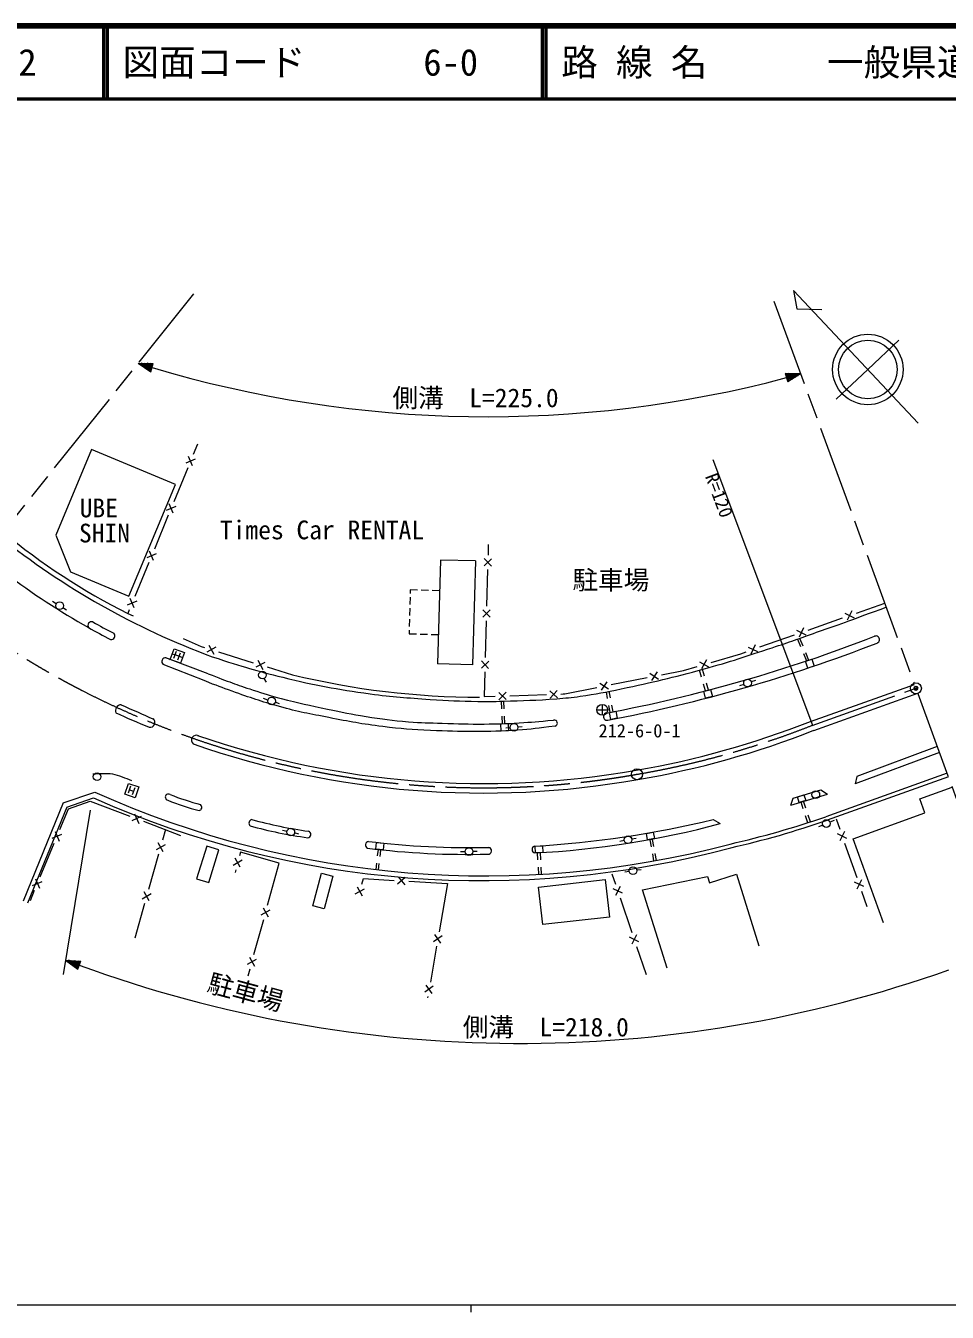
# Model space of a CAD drawing. Units: millimetres, scale not verified. Extents: x 40000 to 680000, y 20000 to 380000.
# Drawn here: x 107135 to 233178, y 204000 to 380000 of the extents above; entities that cross this region are included whole.
import ezdxf
from ezdxf.enums import TextEntityAlignment as Align

# ---------------------------------------------------------------- set-up
doc = ezdxf.new("R2010")
doc.units = ezdxf.units.MM
doc.header["$LTSCALE"] = 1000
doc.header["$PDMODE"] = 32
doc.header["$PDSIZE"] = 500
doc.linetypes.add('CHAIN', pattern=[18.5, 12, -1.5, 3.5, -1.5])
for name, color, linetype, lineweight in [('M-BGD', 7, 'Continuous', 13), ('M-BMK', 2, 'CHAIN', 13), ('M-BMK-SRVR', 3, 'Continuous', 13), ('M-STR-HTXT', 7, 'Continuous', 13), ('M-STR-STRC', 7, 'Continuous', 13), ('M-STR-STRD', 7, 'Continuous', 13), ('M-TTL', 2, 'Continuous', 140), ('M-TTL-BAND', 7, 'Continuous', 13), ('M-TTL-LINE', 7, 'Continuous', 50)]:
    doc.layers.add(name, color=color, linetype=linetype, lineweight=lineweight)
doc.layers.add('M-OTRS', color=6, linetype='Continuous')
doc.layers.add('M-TTL-TXT', color=7, linetype='Continuous')
doc.styles.add('ＭＳ ゴシック', font='')
doc.styles.get('ＭＳ ゴシック').set_extended_font_data('MS Gothic')

msp = doc.modelspace()

# ---------------------------------------------------------------- linework, layer by layer
at = {"layer": 'M-BGD'}
for p, q in [((130625, 322745), (130053, 321358)), ((116138, 322038), (111231, 310317)), ((127614, 317234), (116138, 322038)), ((130325, 320705), (129020, 320161)), ((129945, 319780), (129401, 321086)), ((129292, 319508), (127389, 314885)), ((121225, 301975), (127614, 317234)), ((127660, 314232), (126355, 313688)), ((127280, 313308), (126736, 314613)), ((126627, 313035), (124724, 308412)), ((111231, 310317), (113262, 305309)), ((124615, 306835), (124071, 308140)), ((170400, 309013), (170362, 307588)), ((123962, 306563), (122059, 301939)), ((124995, 307759), (123690, 307215)), ((163842, 306907), (163464, 292712)), ((168640, 306780), (163842, 306907)), ((168640, 306780), (168262, 292584)), ((170849, 307075), (169822, 306102)), ((170822, 306075), (169849, 307101)), ((113262, 305309), (121225, 301975)), ((170309, 305589), (170176, 300591)), ((159731, 302815), (159718, 302315)), ((160731, 302788), (159731, 302815)), ((162230, 302748), (161231, 302775)), ((163730, 302708), (162730, 302735)), ((111315, 300912), (110798, 301253)), ((122330, 301286), (121025, 300742)), ((121950, 300362), (121406, 301667)), ((159705, 301815), (159678, 300815)), ((220752, 299655), (224617, 301015)), ((112714, 300026), (112212, 300369)), ((121297, 300090), (121095, 299600)), ((121095, 299600), (121824, 299270)), ((159665, 300316), (159638, 299316)), ((170662, 300077), (169636, 299104)), ((170636, 299078), (169663, 300104)), ((219172, 299629), (220447, 299018)), ((220115, 299961), (219503, 298686)), ((159625, 298816), (159598, 297817)), ((170123, 298591), (169990, 293593)), ((213511, 297638), (212900, 296363)), ((214149, 297333), (218866, 298992)), ((128659, 296182), (131118, 295071)), ((159585, 297317), (159572, 296817)), ((159572, 296817), (160571, 296790)), ((161071, 296777), (162071, 296750)), ((162571, 296737), (163570, 296710)), ((207546, 295010), (212262, 296669)), ((212568, 297307), (213843, 296695)), ((212690, 296089), (213114, 295059)), ((212980, 296208), (213404, 295178)), ((131118, 295071), (131569, 294932)), ((133149, 294967), (131899, 294306)), ((132194, 295262), (132854, 294011)), ((133480, 294341), (138257, 292865)), ((200871, 292908), (204943, 294094)), ((204943, 294094), (205659, 294346)), ((205965, 294984), (207240, 294373)), ((206908, 295316), (206297, 294041)), ((213495, 294134), (213920, 293104)), ((213785, 294254), (214210, 293223)), ((139837, 292900), (138587, 292240)), ((138882, 293195), (139542, 291945)), ((140168, 292275), (143616, 291209)), ((168262, 292584), (163464, 292712)), ((170476, 293080), (169450, 292107)), ((170449, 292080), (169477, 293106)), ((197114, 291813), (198951, 292348)), ((199291, 292968), (200531, 292288)), ((200251, 293248), (199571, 292008)), ((213777, 293056), (214639, 293347)), ((214093, 292119), (213777, 293056)), ((214955, 292410), (214093, 292119)), ((214639, 293347), (214955, 292410)), ((140058, 290178), (139766, 290711)), ((169936, 291594), (169847, 288240)), ((187217, 289866), (192123, 290831)), ((192518, 291418), (193692, 290630)), ((193499, 291611), (192711, 290437)), ((194086, 291217), (197114, 291813)), ((199550, 290895), (199282, 291829)), ((199961, 291013), (199693, 291947)), ((206941, 290406), (206358, 290234)), ((171830, 288803), (172861, 287836)), ((172830, 288835), (171862, 287804)), ((178827, 289025), (179858, 288058)), ((179826, 289057), (178859, 288026)), ((180879, 288620), (185255, 289480)), ((185649, 290067), (186823, 289279)), ((186630, 290260), (185842, 289086)), ((186724, 287967), (186551, 288874)), ((187120, 288045), (186945, 288952)), ((200095, 289000), (199827, 289934)), ((199882, 288945), (200796, 289183)), ((200131, 287988), (199882, 288945)), ((200506, 289118), (200237, 290052)), ((200796, 289183), (201045, 288226)), ((205369, 289883), (204778, 289699)), ((140250, 287751), (139664, 287950)), ((141828, 287248), (141256, 287452)), ((169847, 288240), (171346, 288288)), ((172256, 286554), (172219, 287596)), ((172567, 286564), (172529, 287606)), ((173345, 288351), (178343, 288510)), ((180342, 288573), (180649, 288583)), ((180649, 288583), (180879, 288620)), ((187084, 286079), (186911, 286985)), ((187484, 286155), (187309, 287063)), ((201045, 288226), (200131, 287988)), ((172330, 284512), (172293, 285554)), ((172641, 284523), (172603, 285565)), ((186965, 286056), (187861, 286228)), ((187152, 285085), (186965, 286056)), ((188048, 285257), (187152, 285085)), ((187861, 286228), (188048, 285257)), ((172134, 284505), (173137, 284541)), ((172170, 283514), (172134, 284505)), ((173173, 283550), (172170, 283514)), ((173401, 283936), (172784, 283891)), ((173137, 284541), (173173, 283550)), ((175050, 284087), (174444, 284052)), ((233158, 277730), (216562, 271792)), ((233332, 277244), (216735, 271307)), ((112246, 273691), (116590, 275160)), ((212683, 274521), (213580, 274791)), ((213580, 274791), (213820, 273993)), ((229438, 274228), (233852, 275826)), ((112246, 273691), (106767, 260238)), ((112735, 273118), (107387, 259986)), ((111807, 270037), (112987, 272876)), ((112735, 273118), (116416, 274363)), ((112987, 272876), (115936, 273929)), ((115936, 273929), (121355, 271877)), ((212924, 273723), (212683, 274521)), ((213820, 273993), (212924, 273723)), ((213481, 272857), (213177, 273798)), ((213836, 272969), (213531, 273906)), ((230129, 272319), (229438, 274228)), ((122935, 271813), (121646, 271232)), ((122000, 272167), (122581, 270878)), ((123226, 271168), (128311, 269242)), ((214092, 270965), (213788, 271906)), ((214452, 271082), (214147, 272019)), ((217694, 271260), (217124, 271050)), ((217965, 271489), (218464, 270074)), ((220301, 268761), (230129, 272319)), ((110769, 268844), (112076, 269384)), ((111153, 269768), (111692, 268460)), ((126254, 270021), (125846, 268578)), ((142873, 269769), (142271, 269913)), ((144491, 269416), (143902, 269566)), ((192027, 269519), (192973, 269685)), ((192182, 268638), (192027, 269519)), ((192973, 269685), (193128, 268805)), ((216161, 270634), (215583, 270411)), ((219435, 268826), (218159, 269437)), ((219102, 269769), (218492, 268494)), ((109118, 263574), (111039, 268191)), ((126191, 267961), (124957, 267271)), ((125919, 266998), (125229, 268233)), ((131895, 267760), (130500, 263310)), ((133551, 267240), (131895, 267760)), ((155017, 267352), (155119, 268284)), ((155119, 268284), (156119, 268175)), ((156119, 268175), (156018, 267243)), ((176804, 267766), (177803, 267828)), ((176862, 266839), (176804, 267766)), ((177803, 267828), (177860, 266901)), ((189007, 268516), (188396, 268412)), ((190633, 268826), (190033, 268733)), ((193128, 268805), (192182, 268638)), ((192715, 267679), (192544, 268633)), ((193050, 267733), (192877, 268680)), ((219129, 268188), (220793, 263473)), ((224462, 257268), (220301, 268761)), ((125302, 266653), (123941, 261842)), ((132156, 262791), (133551, 267240)), ((136725, 265845), (135503, 265134)), ((136470, 264879), (135758, 266101)), ((136497, 266938), (136370, 266457)), ((141815, 265437), (136497, 266938)), ((156018, 267243), (155017, 267352)), ((155264, 266432), (155366, 267313)), ((155596, 266372), (155693, 267233)), ((167238, 266981), (166619, 266977)), ((168894, 267025), (168286, 267030)), ((177860, 266901), (176862, 266839)), ((177191, 265874), (177137, 266856)), ((177585, 265897), (177527, 266880)), ((193063, 265741), (192892, 266695)), ((193401, 265802), (193229, 266749)), ((135859, 264523), (135760, 264147)), ((140221, 259679), (141815, 265437)), ((146395, 259611), (147571, 264087)), ((147571, 264087), (149130, 263677)), ((155047, 264557), (155149, 265438)), ((155386, 264518), (155483, 265379)), ((177302, 263893), (177247, 264875)), ((177701, 263916), (177644, 264899)), ((189676, 264298), (189062, 264217)), ((191313, 264546), (190710, 264476)), ((108081, 262381), (109388, 262920)), ((108465, 263304), (109004, 261997)), ((130500, 263310), (132156, 262791)), ((149130, 263677), (147954, 259201)), ((153108, 262558), (153334, 263324)), ((153334, 263324), (157527, 263080)), ((159054, 263491), (157997, 262551)), ((158055, 263549), (158995, 262493)), ((159524, 262963), (164827, 262653)), ((164827, 262653), (163679, 256064)), ((177268, 262167), (186395, 263197)), ((186395, 263197), (186975, 258060)), ((187319, 263996), (187799, 262575)), ((188433, 262261), (187806, 260994)), ((191502, 261775), (200402, 263611)), ((200402, 263611), (200648, 262751)), ((200648, 262751), (204351, 263944)), ((204351, 263944), (207386, 254144)), ((221764, 262225), (220488, 262835)), ((221431, 263168), (220821, 261893)), ((107774, 260343), (108350, 261728)), ((124286, 261225), (123051, 260535)), ((124014, 260263), (123324, 261497)), ((152205, 261260), (153447, 261937)), ((152487, 262219), (153164, 260978)), ((177847, 257030), (177268, 262167)), ((188753, 261314), (187486, 261941)), ((188440, 260680), (190042, 255944)), ((194882, 251056), (191502, 261775)), ((221459, 261587), (222195, 259500)), ((123396, 259918), (122049, 255156)), ((139339, 258366), (140570, 259063)), ((139606, 259330), (140303, 258100)), ((147954, 259201), (146395, 259611)), ((138354, 252932), (139688, 257751)), ((186975, 258060), (177847, 257030)), ((164085, 255486), (162929, 254673)), ((163914, 254501), (163100, 255658)), ((190996, 254683), (189728, 255310)), ((190675, 255630), (190048, 254363)), ((163335, 254094), (162477, 249168)), ((190682, 254049), (191979, 250212)), ((137472, 251620), (138702, 252317)), ((137738, 252584), (138435, 251353)), ((137553, 250041), (137820, 251005)), ((162884, 248590), (161727, 247776)), ((162712, 247605), (161899, 248761)), ((162134, 247198), (162102, 247013))]:
    msp.add_line(p, q, dxfattribs=at)
for centre in [(111774, 300658), (139507, 291167), (205857, 290079), (140759, 287622), (173920, 284015), (116895, 277264), (215199, 274815), (216634, 270861), (143392, 269688), (167761, 267027), (189515, 268645), (190189, 264408)]:
    msp.add_circle(centre, 525, dxfattribs=at)
for centre, radius, start, end in [((168621, 391271), 104008, 231.26454, 249.76828), ((160603, 378665), 88386, 230.20476, 243.44965), ((166234, 387093), 102710, 232.98559, 240.54788), ((163242, 390270), 102710, 249.44773, 250.28638), ((169473, 398362), 110228, 256.43349, 269.85913), ((117911, 260292), 17376, 86.28246, 95.20566), ((112153, 254316), 24311, 67.04371, 73.55057), ((170043, 393986), 130295, 245.7798, 284.86596), ((169588, 393612), 130566, 245.96834, 285.09299), ((176317, 387867), 122853, 282.76958, 289.12199), ((176317, 387867), 123369, 282.76958, 289.12199)]:
    msp.add_arc(centre, radius, start, end, dxfattribs=at)
msp.add_open_spline([(132653, 293680), (137162, 292208), (138477, 291810), (142278, 290867), (146895, 289721), (149534, 289269), (154244, 288605), (157424, 288157), (159228, 288086), (162430, 287848), (164984, 287658), (166420, 287607), (168982, 287572), (170317, 287554), (171065, 287557), (172400, 287602), (175274, 287699), (176889, 287695), (179755, 287935), (181018, 288042), (181729, 288089), (182984, 288269), (185178, 288583), (186397, 288835), (188566, 289287), (193031, 290218), (195525, 290797), (199920, 292015), (203594, 293034), (205620, 293717), (209241, 294912), (211625, 295698), (212946, 296185), (215314, 297018), (219039, 298328), (220213, 298766), (224822, 300453)], degree=3, knots=[0, 0, 0, 0, 1, 1, 1, 2, 2, 2, 3, 3, 3, 4, 4, 4, 5, 5, 5, 6, 6, 6, 7, 7, 7, 8, 8, 8, 9, 9, 9, 10, 10, 10, 11, 11, 11, 12, 12, 12, 12], dxfattribs=at)
at = {"layer": 'M-BMK'}
for p, q in [((130079, 343325), (96662, 301540)), ((209472, 342319), (228631, 290065)), ((214682, 284290), (228889, 289361)), ((229146, 288661), (234730, 273431))]:
    msp.add_line(p, q, dxfattribs=at)
for centre, start, end in [((169769, 395753), 232.18428, 280.06434), ((170587, 395895), 279.66755, 291.55857)]:
    msp.add_arc(centre, 120000, start, end, dxfattribs=at)
at = {"layer": 'M-BMK-SRVR'}
for p, q in [((229207, 325634), (212163, 343784)), ((212163, 343784), (212602, 341291)), ((212602, 341291), (216007, 341186)), ((222313, 332975), (226570, 336972)), ((222313, 332975), (217983, 328909)), ((201122, 320651), (214738, 284310)), ((185989, 287164), (185989, 285664)), ((185239, 286414), (186739, 286414))]:
    msp.add_line(p, q, dxfattribs=at)
for centre, radius in [((222313, 332975), 4822), ((222313, 332975), 4018), ((228889, 289361), 750), ((185989, 286414), 750), ((190739, 277599), 750)]:
    msp.add_circle(centre, radius, dxfattribs=at)
at = {"layer": 'M-OTRS'}
msp.add_point((228889, 289361), dxfattribs=at)
at = {"layer": 'M-STR-HTXT'}
for p, q in [((122495, 333842), (124223, 332670)), ((122495, 333842), (124583, 333815)), ((122495, 333842), (124403, 333243)), ((124367, 333128), (122841, 333608)), ((124439, 333357), (122913, 333837)), ((123186, 333374), (124331, 333014)), ((123330, 333832), (124475, 333472)), ((124295, 332899), (123532, 333139)), ((124511, 333586), (123748, 333826)), ((123878, 332905), (124259, 332785)), ((124165, 333821), (124547, 333701)), ((124223, 332670), (124583, 333815)), ((213116, 332382), (211028, 332422)), ((211028, 332422), (211351, 331266)), ((211446, 332414), (211060, 332306)), ((211093, 332191), (211863, 332406)), ((212281, 332398), (211125, 332075)), ((211157, 331960), (212698, 332390)), ((213116, 332382), (211189, 331844)), ((211222, 331728), (212763, 332159)), ((212410, 331935), (211254, 331613)), ((211286, 331497), (212057, 331712)), ((211704, 331489), (211318, 331382)), ((213116, 332382), (211351, 331266)), ((115945, 272670), (112253, 250194)), ((112580, 252185), (114238, 250915)), ((112580, 252185), (114663, 252037)), ((112580, 252185), (114450, 251476)), ((114408, 251364), (112912, 251931)), ((114493, 251588), (112997, 252155)), ((113413, 252126), (114535, 251700)), ((114578, 251812), (113830, 252096)), ((114238, 250915), (114663, 252037)), ((114247, 252067), (114621, 251925)), ((113243, 251677), (114365, 251251)), ((114323, 251139), (113575, 251423)), ((113906, 251169), (114280, 251027))]:
    msp.add_line(p, q, dxfattribs=at)
for centre, radius, start, end in [((170268, 485900), 159386, 253.27742, 284.87562), ((174816, 416304), 175523, 249.88553, 289.49745)]:
    msp.add_arc(centre, radius, start, end, dxfattribs=at)
at = {"layer": 'M-STR-STRC'}
for p, q in [((126887, 293312), (127441, 294774)), ((127705, 294374), (127344, 293421)), ((127441, 294774), (128847, 294242)), ((128259, 294165), (127898, 293211)), ((128847, 294242), (128293, 292780)), ((128293, 292780), (126887, 293312)), ((120696, 274870), (121205, 276348)), ((121205, 276348), (122626, 275858)), ((122117, 274380), (120696, 274870)), ((121481, 275957), (121149, 274993)), ((121315, 275475), (121875, 275282)), ((122041, 275763), (121709, 274800)), ((122626, 275858), (122117, 274380))]:
    msp.add_line(p, q, dxfattribs=at)
at = {"layer": 'M-STR-STRD'}
for p, q in [((131528, 290405), (125951, 292617)), ((132107, 291336), (126887, 293312)), ((214488, 284831), (228696, 289902)), ((214925, 283608), (229133, 288679)), ((232110, 280588), (220564, 276295)), ((231814, 281385), (220822, 277298)), ((220822, 277298), (220564, 276295)), ((211769, 273374), (216775, 274884)), ((212093, 274343), (215896, 275490)), ((215896, 275490), (216775, 274884)), ((211769, 273374), (212093, 274343)), ((201162, 271416), (202127, 270845))]:
    msp.add_line(p, q, dxfattribs=at)
for centre, radius, start, end in [((116147, 297953), 510, 70.24898, 215.58809), ((164427, 384146), 99256, 240.61956, 242.58091), ((163018, 381309), 95127, 240.59929, 242.54837), ((118853, 296514), 491, 254.3333, 50.60791), ((148709, 487439), 204985, 280.6388, 291.31328), ((223421, 296024), 496, 287.89376, 114.7328), ((148709, 487439), 205974, 280.6388, 291.31328), ((126262, 293029), 516, 82.16848, 232.94542), ((143120, 333507), 43349, 247.2147, 248.00774), ((120227, 286293), 823, 93.91246, 199.94198), ((845190, 1915207), 1782229, 245.99576, 246.15306), ((169769, 395753), 120725, 245.36899, 247.73316), ((124131, 284694), 672, 260.78677, 51.25882), ((186635, 285490), 495, 99.61322, 281.66438), ((179417, 284594), 433, 285.93918, 100.46299), ((170587, 395895), 119425, 279.66755, 291.55857), ((170587, 395895), 120725, 279.66755, 291.55857), ((130485, 282257), 680, 65.63573, 227.20251), ((169769, 395753), 120725, 250.77836, 280.06434), ((169769, 395753), 119425, 250.87813, 280.06434), ((126653, 274467), 428, 59.58799, 256.80743), ((140573, 309092), 36894, 248.19771, 255.05017), ((140573, 309092), 37742, 248.19771, 255.05017), ((130745, 273091), 472, 281.13598, 48.96435), ((138163, 270912), 507, 102.69367, 226.45877), ((153897, 328840), 59579, 254.57622, 262.20822), ((168781, 404423), 136892, 273.32437, 283.68295), ((153897, 328840), 60473, 254.57622, 262.20822), ((145669, 269380), 456, 273.68063, 70.73581), ((170215, 390573), 123908, 273.03345, 284.92458), ((154071, 267931), 487, 96.53505, 244.97273), ((167824, 380447), 112880, 262.97353, 271.33902), ((170395, 267136), 467, 262.30299, 81.81006), ((176857, 267306), 475, 106.88263, 259.7661), ((167555, 377070), 110432, 262.87873, 271.44122)]:
    msp.add_arc(centre, radius, start, end, dxfattribs=at)
for points, knots in [([(179536, 284177), (177086, 283857), (176397, 283775), (174375, 283630), (172083, 283465), (170793, 283457), (168495, 283454), (166149, 283451), (164834, 283469), (162492, 283595), (159936, 283731), (158501, 283807), (155962, 284121), (153071, 284479), (151466, 284795), (148607, 285350), (145952, 285865), (144453, 286128), (141849, 286859), (139296, 287576), (137885, 288051), (135389, 288948), (133872, 289494), (133371, 289677), (131528, 290405)], [0, 0, 0, 0, 1, 1, 1, 2, 2, 2, 3, 3, 3, 4, 4, 4, 5, 5, 5, 6, 6, 6, 7, 7, 7, 8, 8, 8, 8]), ([(132107, 291336), (135025, 290225), (135810, 289901), (138233, 289124), (139726, 288645), (140558, 288355), (142077, 287965), (144536, 287334), (145929, 287041), (148414, 286526), (150465, 286100), (151609, 285826), (153680, 285508), (155940, 285160), (157211, 284972), (159490, 284788), (161282, 284643), (162291, 284632), (164089, 284577), (166337, 284510), (167597, 284451), (169846, 284472), (171705, 284489), (172747, 284523), (174603, 284630), (176456, 284737), (177068, 284797), (179338, 285020)], [0, 0, 0, 0, 1, 1, 1, 2, 2, 2, 3, 3, 3, 4, 4, 4, 5, 5, 5, 6, 6, 6, 7, 7, 7, 8, 8, 8, 9, 9, 9, 9])]:
    msp.add_open_spline(points, degree=3, knots=knots, dxfattribs=at)
at = {"layer": 'M-TTL'}
msp.add_line((680000, 380000), (40000, 380000), dxfattribs=at)
at = {"layer": 'M-TTL-BAND'}
for p, q in [((40000, 205000), (579000, 205000)), ((168000, 205000), (168000, 204000))]:
    msp.add_line(p, q, dxfattribs=at)
at = {"layer": 'M-TTL-LINE'}
for p, q in [((117750, 380000), (117750, 370000)), ((118250, 380000), (118250, 370000)), ((177750, 380000), (177750, 370000)), ((178250, 380000), (178250, 370000)), ((40000, 370000), (680000, 370000))]:
    msp.add_line(p, q, dxfattribs=at)

# ---------------------------------------------------------------- texts
at = {"layer": 'M-BGD', "style": 'ＭＳ ゴシック'}
for s, p in [('UBE', (114512, 311977)), ('SHIN', (114415, 308542)), ('Times Car RENTAL', (133689, 308976)), ('駐車場', (181923, 302115))]:
    msp.add_text(s, height=2566, dxfattribs=at).set_placement(p, align=Align.BOTTOM_LEFT)
msp.add_text('駐車場', height=2566, rotation=344.899, dxfattribs=at).set_placement((131600, 247184), align=Align.BOTTOM_LEFT)
at = {"layer": 'M-BMK-SRVR', "style": 'ＭＳ ゴシック'}
msp.add_text('R=120', height=1833, rotation=290.539, dxfattribs=at).set_placement((201740, 319002), align=Align.TOP_LEFT)
msp.add_text('212-6-0-1', height=1833, dxfattribs=at).set_placement((185482, 282090), align=Align.BOTTOM_LEFT)
at = {"layer": 'M-STR-HTXT', "style": 'ＭＳ ゴシック'}
for s, p in [('側溝\u3000L=225.0', (157299, 327043)), ('側溝\u3000L=218.0', (166908, 240959))]:
    msp.add_text(s, height=2566, dxfattribs=at).set_placement(p, align=Align.BOTTOM_LEFT)
at = {"layer": 'M-TTL-TXT', "style": 'ＭＳ ゴシック'}
for s, p in [('212', (101142, 375000)), ('図面コード', (120380, 375000)), ('6-0', (161521, 375000)), ('路 線 名', (180380, 375000)), ('一般県道\u3000山口阿知須宇部線', (216734, 375000))]:
    msp.add_text(s, height=3666, dxfattribs=at).set_placement(p, align=Align.MIDDLE_LEFT)

doc.saveas('drawing.dxf')
